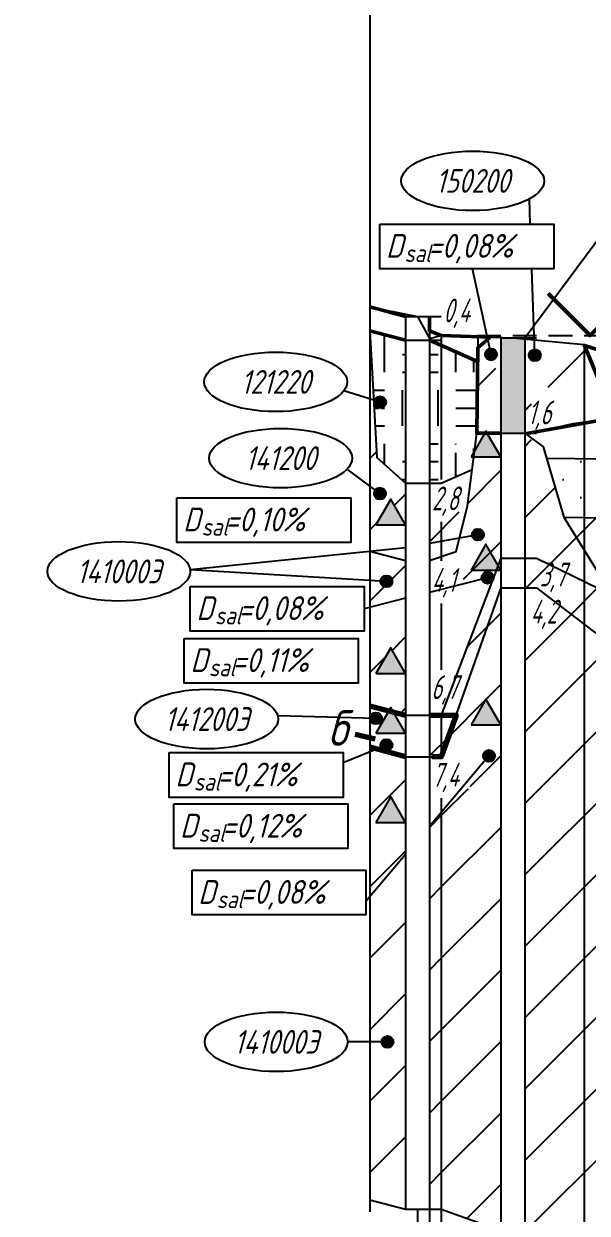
# Model space of a CAD drawing. Extents: x 0 to 1705, y -46 to 631.
# Drawn here: x 239.4 to 286.7, y 373.6 to 473.5 of the extents above; entities that cross this region are included whole.
import ezdxf
from ezdxf import colors
from ezdxf.entities.mleader import LeaderData, LeaderLine
from ezdxf.enums import TextEntityAlignment as Align
from ezdxf.math import Vec2, Vec3

# ---------------------------------------------------------------- set-up
doc = ezdxf.new("R2010")
doc.units = 0
doc.linetypes.add('IZ_HIDDEN', pattern=[3, 2, -1])
doc.linetypes.add('ИИ27003', pattern=[9.5, 6.5, -3])
for name, color, linetype, lineweight in [('ИИ_ГЕОЛОГИЯ_025', 7, 'Continuous', 25), ('ИИ_ГЕОЛОГИЯ_050', 7, 'Continuous', 50), ('ИИ_ГЕОЛОГИЯ_070', 7, 'Continuous', 70), ('ИИ_ГИДРОЛОГИЯ_025', 150, 'Continuous', 25), ('ИИ_ПРОФИЛЬ_025', 7, 'Continuous', 25)]:
    doc.layers.add(name, color=color, linetype=linetype, lineweight=lineweight)
doc.layers.add('Профиль', color=7, linetype='Continuous')
doc.layers.add('ТХ-Л', color=140, linetype='Continuous')
doc.styles.add('VNIPISIMPLEXCUR', font='simplex.shx', dxfattribs={"width": 0.8, "oblique": 15})
doc.linetypes.add('ИИ27001', pattern='A,2.5,[1,3dservice.shx,S=1.85,R=180.00002,X=0,Y=0],2.5,-1', length=6)
doc.linetypes.add('ИИ27002', pattern='A,2,-0.6,[1,3dservice.shx,S=0.6,R=30.000013,X=0.9,Y=0],-0.6,[1,3dservice.shx,S=0.6,R=-30.000013,X=0.3,Y=0],-0.6,[1,3dservice.shx,S=0.6,R=209.999975,X=-0.3,Y=0],-0.6,[1,3dservice.shx,S=0.6,R=150.000007,X=-0.9,Y=0],-0.6,2', length=7)
doc.linetypes.add('ИИ27005', pattern='A,2.5,[1,3dservice.shx,S=1.85,R=180.00002,X=0,Y=0],2.5,-2,[4,3dservice.shx,S=0.5,R=0,X=0,Y=0],-2', length=9)
doc.linetypes.add('ИИ27006', pattern='A,2,-2.1,[4,3dservice.shx,S=0.7,R=0,X=0,Y=0],-2.275,[4,3dservice.shx,S=0.7,R=0,X=0,Y=0],-2.1,2', length=10.475)
pattern_1 = [(45, (-867.278, -32.7905), (-3, 3), [])]
pattern_2 = [(90, (-867.278, -32.7905), (-4.5, 4.5), [3, -6]), (90, (-865.778, -32.7905), (-4.5, 4.5), [3, -6]), (90, (-864.278, -32.7905), (-4.5, 4.5), [3, -6]), (0, (-862.778, -32.7905), (4.5, 4.5), [3, -6]), (0, (-862.778, -31.2905), (4.5, 4.5), [3, -6]), (0, (-862.778, -29.7905), (4.5, 4.5), [3, -6])]
pattern_3 = [(45, (-864.278, -32.7905), (-3, 3), [5, -2])]

# ---------------------------------------------------------------- blocks, each defined once
blk = doc.blocks.new('ИИ25004')
at = {"linetype": 'Continuous', "lineweight": 25}
blk.add_hatch(color=0, dxfattribs=at).paths.add_polyline_path([(-2.5, 0), (0, 0), (-1.25, 2.165)])
at = {"color": 0, "linetype": 'Continuous', "lineweight": 25}
blk.add_lwpolyline([(-2.5, 0), (0, 0), (-1.25, 2.165)], close=True, dxfattribs=at)
blk = doc.blocks.new('ИИ16001')
at = {"linetype": 'Continuous', "lineweight": 25}
h = blk.add_hatch(color=0, dxfattribs=at)
edge = h.paths.add_edge_path()
edge.add_arc((0, 0), 0.5, 0, 360)
at = {"color": 0, "linetype": 'Continuous', "lineweight": 25}
blk.add_circle((0, 0), 0.5, dxfattribs=at)
blk = doc.blocks.new('ИИ25020')
at = {"color": 0, "linetype": 'Continuous', "lineweight": 25}
blk.add_ellipse((0, 0), major_axis=(-6, 0), ratio=0.416667, dxfattribs=at)
at = {"color": 0, "linetype": 'Continuous', "style": 'VNIPISIMPLEXCUR', "oblique": 15, "width": 0.75}
blk.add_attdef('INDEX', text='', height=2, dxfattribs=at).set_placement((0, 0), align=Align.MIDDLE_CENTER)

msp = doc.modelspace()

# ---------------------------------------------------------------- hatches: boundary and pattern name
at = {"layer": 'ИИ_ГЕОЛОГИЯ_025'}
h = msp.add_hatch(dxfattribs=at)
h.set_pattern_fill('ИИ_ТОРФ', color=256, pattern_type=2)
h.set_pattern_definition(pattern_2)
h.paths.add_polyline_path([(271.499, 446.903), (268.499, 447.693), (268.816, 441.871), (268.878, 441.851, -0.856228), (269.854, 441.699, -0.973161), (268.855, 441.672), (268.986, 438.954), (271.499, 438.327)])
h.paths.add_polyline_path([(301.877, 443.753), (301.555, 444.665), (301.337, 445.616), (300.135, 446.618), (298.66, 447.015), (298.437, 447.039), (298.576, 444.492, -0.430383), (299.104, 443.993, -1), (298.104, 443.993, -0.398227), (298.576, 444.492), (298.443, 446.923), (298.407, 446.923), (298.407, 444.643), (295.35, 444.643), (295.35, 446.923), (298.443, 446.923), (298.437, 447.039), (294.999, 447.403), (294.999, 440.403), (295.999, 440.403), (297.229, 440.473), (299.922, 440.765), (301.009, 442.662)])
h.paths.add_polyline_path([(294.474, 443.966), (298.179, 443.647), (299.136, 447.219), (295.431, 447.538)], flags=9)
h = msp.add_hatch(dxfattribs=at)
h.set_pattern_fill('ИИ_ТОРФ', color=256, pattern_type=2)
h.set_pattern_definition(pattern_2)
h.paths.add_polyline_path([(274.499, 446.459), (273.499, 446.903), (273.499, 438.102), (274.499, 438.119)])
h.paths.add_polyline_path([(271.499, 437.915), (269.007, 438.375), (269.078, 437.058), (271.499, 434.903)])
h.paths.add_polyline_path([(277.306, 437.824), (274.959, 437.277), (273.499, 437.546), (273.499, 434.903), (274.499, 434.903), (277.076, 436.04)])
h.paths.add_polyline_path([(277.541, 445.11), (274.499, 446.459), (274.499, 438.119), (276.481, 438.153), (277.371, 438.327), (277.47, 439.097)])
h = msp.add_hatch(dxfattribs=at)
h.set_pattern_fill('ИИ_СУПЕСЬ', color=256, pattern_type=2)
h.set_pattern_definition(pattern_3)
h.paths.add_polyline_path([(279.499, 447.136), (278.594, 447.166), (278.396, 446.996), (278.565, 446.21, -0.477703), (279.17, 445.721, -1), (278.17, 445.721, -0.353452), (278.565, 446.21), (278.396, 446.996), (277.555, 446.274), (277.47, 439.097), (278.152, 439.099), (278.249, 439.268), (278.347, 439.099), (279.499, 439.103)])
h.paths.add_polyline_path([(286.499, 446.549), (286.498, 446.553), (282.304, 446.937), (282.331, 446.154, -0.424482), (282.849, 445.654, -1), (281.849, 445.654, -0.404019), (282.331, 446.154), (282.304, 446.937), (281.499, 447.011), (281.499, 439.103), (281.876, 439.103), (284.531, 439.68), (284.531, 439.705), (281.906, 439.705), (281.906, 441.985), (284.531, 441.985), (284.531, 439.68), (285.583, 439.909), (286.499, 440.039)])
h.paths.add_polyline_path([(280.903, 439.029), (284.322, 438.71), (285.279, 442.281), (281.86, 442.6)], flags=9)
h = msp.add_hatch(color=256, dxfattribs=at)
h.dxf.hatch_style = 1
h.paths.add_polyline_path([(281.499, 447.011), (280.499, 447.103), (279.499, 447.103), (279.499, 439.103), (281.499, 439.103)])
h = msp.add_hatch(dxfattribs=at)
h.set_pattern_fill('ИИ_СУПЕСЬ', color=256, pattern_type=2)
h.set_pattern_definition(pattern_3)
h.paths.add_polyline_path([(283.973, 445.958), (282.644, 446.906), (281.499, 447.011), (281.499, 439.103), (283.389, 438.767), (283.575, 441.053), (282.999, 441.053), (282.999, 443.553), (283.777, 443.553)])
h.paths.add_polyline_path([(280.642, 438.511), (284.062, 438.192), (285.018, 441.764), (281.599, 442.083)], flags=9)
h = msp.add_hatch(dxfattribs=at)
h.set_pattern_fill('ИИ_СУГЛИНОК', color=256, pattern_type=2)
h.set_pattern_definition(pattern_1)
h.paths.add_polyline_path([(271.499, 434.903), (269.078, 437.058), (269.007, 438.375), (268.499, 438.468), (268.499, 434.66), (268.946, 434.329, -0.722992), (269.848, 434.031, -1), (268.848, 434.031, -0.160771), (268.946, 434.329), (268.499, 434.66), (268.499, 429.203), (268.592, 429.178), (271.499, 429.478), (271.499, 431.403), (268.999, 431.403), (270.249, 433.568), (271.499, 431.403)])
h.paths.add_polyline_path([(276.558, 432.484), (273.499, 432.484), (273.499, 429.839), (276.014, 430.293)])
h.paths.add_polyline_path([(272.862, 431.807), (276.566, 431.488), (277.523, 435.06), (273.819, 435.379)], flags=9)
h = msp.add_hatch(dxfattribs=at)
h.set_pattern_fill('ИИ_СУГЛИНОК', color=256, pattern_type=2)
h.set_pattern_definition(pattern_1)
h.paths.add_polyline_path([(278.745, 426.612, -0.59021), (277.899, 426.836), (276.363, 426.45), (276.363, 425.629), (273.726, 425.629), (273.726, 425.787), (273.499, 425.73), (273.499, 415.403), (274.499, 415.403)], flags=17)
h.paths.add_polyline_path([(278.745, 426.612), (279.499, 428.603), (279.499, 438.335), (277.306, 437.824), (276.775, 433.702), (276.775, 432.484), (276.558, 432.484), (275.732, 429.154), (273.499, 428.403), (273.499, 425.73), (273.726, 425.787), (273.726, 427.909), (276.363, 427.909), (276.363, 425.629), (273.726, 425.629), (273.726, 425.787), (273.499, 425.73), (273.499, 415.403), (274.499, 415.403)])
h.paths.add_polyline_path([(277.073, 430.574, -1), (278.073, 430.574, -1)], flags=16)
h.paths.add_polyline_path([(272.83, 424.952), (276.021, 424.633), (276.978, 428.205), (273.787, 428.524)], flags=9)
h.paths.add_polyline_path([(272.999, 415.366), (276.704, 415.047), (277.661, 418.619), (273.956, 418.938)], flags=9)
h = msp.add_hatch(dxfattribs=at)
h.set_pattern_fill('ИИ_СУГЛИНОК', color=256, pattern_type=2)
h.set_pattern_definition(pattern_1)
h.paths.add_polyline_path([(284.784, 432.035), (283.05, 437.967), (282.279, 438.532), (281.499, 438.666), (281.499, 428.603), (282.499, 428.603), (286.499, 426.657), (286.499, 429.27)])
h.paths.add_polyline_path([(286.499, 426.657), (282.499, 428.603), (281.499, 428.603), (281.499, 426.103), (282.499, 426.103), (286.499, 423.032)])
h.paths.add_polyline_path([(290.249, 424.631), (288.82, 425.529), (286.499, 426.657), (286.499, 423.032), (287.238, 422.465), (290.249, 420.342)])
h.paths.add_polyline_path([(292.999, 422.903), (290.499, 424.474), (290.499, 420.166), (292.999, 418.403)])
h.paths.add_polyline_path([(281.908, 425.408), (285.612, 425.089), (286.569, 428.66), (282.864, 428.979)], flags=9)
h.paths.add_polyline_path([(281.129, 422.295), (284.833, 421.976), (285.79, 425.547), (282.085, 425.866)], flags=9)
h = msp.add_hatch(dxfattribs=at)
h.set_pattern_fill('ИИ_ПЕСОК_СРЕДНИЙ', color=256, pattern_type=2)
h.set_pattern_definition([(0, (-867.278, -32.7905), (1.5, 1.5), [0, -3])])
h.paths.add_polyline_path([(286.499, 436.977), (283.329, 437.013), (284.784, 432.035), (286.499, 432.007)])
h.paths.add_polyline_path([(290.249, 436.934), (286.499, 436.977), (286.499, 432.007), (290.249, 431.947)])
h.paths.add_polyline_path([(292.999, 436.903), (290.499, 436.931), (290.499, 431.943), (292.999, 431.903)])
h = msp.add_hatch(dxfattribs=at)
h.set_pattern_fill('ИИ_СУГЛИНОК', color=256, pattern_type=2)
h.set_pattern_definition(pattern_1)
h.paths.add_polyline_path([(286.499, 432.007), (284.784, 432.035), (286.499, 429.27)])
h.paths.add_polyline_path([(290.249, 431.947), (286.499, 432.007), (286.499, 429.27), (288.82, 425.529), (290.249, 424.631)])
h.paths.add_polyline_path([(292.999, 431.903), (290.499, 431.943), (290.499, 427.403), (292.999, 427.403)])
h = msp.add_hatch(dxfattribs=at)
h.set_pattern_fill('ИИ_СУГЛИНОК', color=256, pattern_type=2)
h.set_pattern_definition(pattern_1)
h.paths.add_polyline_path([(271.499, 428.403), (268.592, 429.178), (268.499, 429.168), (268.499, 426.733), (269.395, 426.68, -0.97133), (270.394, 426.651, -1.029516), (269.395, 426.68), (268.499, 426.733), (268.499, 424.474), (271.499, 425.228)])
h = msp.add_hatch(dxfattribs=at)
h.set_pattern_fill('ИИ_СУГЛИНОК', color=256, pattern_type=2)
h.set_pattern_definition(pattern_1)
h.paths.add_polyline_path([(276.921, 411.542), (274.048, 411.542), (274.048, 409.262), (276.2, 409.262), (276.921, 410.115)], flags=16)
h.paths.add_polyline_path([(279.499, 426.103), (279.499, 428.603), (274.499, 415.403), (273.499, 415.403), (273.499, 411.996), (274.606, 412.206)])
h.paths.add_polyline_path([(273.102, 408.585), (276.864, 408.266), (277.821, 411.838), (274.059, 412.157)], flags=9)
h.paths.add_polyline_path([(272.999, 415.366), (276.704, 415.047), (277.661, 418.619), (273.956, 418.938)], flags=9)
h = msp.add_hatch(dxfattribs=at)
h.set_pattern_fill('ИИ_СУГЛИНОК', color=256, pattern_type=2)
h.set_pattern_definition(pattern_1)
h.paths.add_polyline_path([(279.499, 426.103), (274.606, 412.206), (276.922, 412.644), (279.499, 412.894), (279.499, 414.603), (276.999, 414.603), (278.249, 416.768), (279.499, 414.603)])
h.paths.add_polyline_path([(272.999, 415.366), (276.704, 415.047), (277.661, 418.619), (273.956, 418.938)], flags=9)
h = msp.add_hatch(dxfattribs=at)
h.set_pattern_fill('ИИ_СУГЛИНОК', color=256, pattern_type=2)
h.set_pattern_definition(pattern_1)
h.paths.add_polyline_path([(286.499, 423.032), (282.499, 426.103), (281.499, 426.103), (281.499, 413.087), (285.462, 413.47), (286.499, 413.44)])
h.paths.add_polyline_path([(287.238, 422.465), (286.499, 423.032), (286.499, 413.44), (287.592, 413.409), (289.338, 413.146)])
h.paths.add_polyline_path([(290.249, 420.342), (287.238, 422.465), (289.338, 413.146), (290.249, 413.01)])
h.paths.add_polyline_path([(292.999, 418.403), (290.499, 420.166), (290.499, 412.972), (291.608, 412.805), (292.999, 412.597)])
h.paths.add_polyline_path([(292.999, 412.597), (291.608, 412.805), (290.499, 412.972), (290.499, 407.996), (292.999, 396.903)])
h.paths.add_polyline_path([(281.129, 422.295), (284.833, 421.976), (285.79, 425.547), (282.085, 425.866)], flags=9)
h = msp.add_hatch(dxfattribs=at)
h.set_pattern_fill('ИИ_СУГЛИНОК', color=256, pattern_type=2)
h.set_pattern_definition(pattern_1)
h.paths.add_polyline_path([(271.499, 425.228), (268.499, 424.474), (268.499, 416.203), (270.083, 415.78), (270.249, 416.068), (270.476, 415.676), (271.499, 415.403), (271.499, 418.903), (268.999, 418.903), (270.249, 421.068), (271.499, 418.903)])
h = msp.add_hatch(dxfattribs=at)
h.set_pattern_fill('ИИ_СУГЛИНОК', color=256, pattern_type=2)
h.set_pattern_definition(pattern_1)
h.paths.add_polyline_path([(279.499, 412.894), (276.922, 412.644), (274.606, 412.206), (274.499, 411.903), (273.499, 411.903), (273.499, 406.064), (276.2, 409.262), (274.048, 409.262), (274.048, 411.542), (276.921, 411.542), (276.921, 410.115), (278.178, 411.603, -0.220851), (278.001, 411.985, -1), (279.001, 411.985, -0.638202), (278.178, 411.603), (276.921, 410.115), (276.921, 409.262), (276.2, 409.262), (274.499, 407.248), (274.499, 373.903), (279.499, 372.103)])
h.paths.add_polyline_path([(286.499, 413.44), (285.462, 413.47), (281.499, 413.087), (281.499, 372.103), (282.499, 372.103), (286.499, 373.169)])
h.paths.add_polyline_path([(290.249, 409.105), (289.338, 413.146), (287.592, 413.409), (286.499, 413.44), (286.499, 373.169), (290.249, 374.169)])
h.paths.add_polyline_path([(292.999, 392.903), (290.499, 393.849), (290.499, 374.236), (292.999, 374.903)])
h.paths.add_polyline_path([(273.102, 408.585), (276.864, 408.266), (277.821, 411.838), (274.059, 412.157)], flags=9)
h = msp.add_hatch(dxfattribs=at)
h.set_pattern_fill('ИИ_СУГЛИНОК', color=256, pattern_type=2)
h.set_pattern_definition(pattern_1)
h.paths.add_polyline_path([(271.499, 411.617), (268.499, 411.048), (268.499, 400.144), (271.499, 403.696), (271.499, 406.403), (268.999, 406.403), (270.249, 408.568), (271.499, 406.403)])
h = msp.add_hatch(dxfattribs=at)
h.set_pattern_fill('ИИ_СУГЛИНОК', color=256, pattern_type=2)
h.set_pattern_definition(pattern_1)
h.paths.add_polyline_path([(274.499, 407.248), (273.499, 406.064), (273.499, 373.903), (274.499, 373.903)])
h = msp.add_hatch(dxfattribs=at)
h.set_pattern_fill('ИИ_СУГЛИНОК', color=256, pattern_type=2)
h.set_pattern_definition(pattern_1)
h.paths.add_polyline_path([(271.499, 403.696), (268.499, 400.144), (268.499, 387.963), (269.472, 387.963, -1), (270.472, 387.963, -1), (269.472, 387.963), (268.499, 387.963), (268.499, 374.703), (271.499, 373.903)])

# ---------------------------------------------------------------- linework, layer by layer
at = {"layer": 'ИИ_ГЕОЛОГИЯ_025', "flags": 128}
for points in [[(281.499, 447.103), (290.966, 459.849), (300.254, 459.849)], [(281.964, 456.668), (281.89, 458.778)], [(278.67, 445.721), (277.123, 452.913)], [(282.349, 445.654), (282.095, 452.913)], [(271.499, 448.903), (274.499, 448.903)], [(268.499, 447.693), (269.078, 437.058), (271.499, 434.903)], [(271.499, 446.903), (274.499, 446.903)], [(277.566, 447.201), (277.47, 439.097)], [(279.499, 447.103), (282.499, 447.103)], [(286.498, 446.553), (289.008, 440.841), (292.999, 440.403)], [(269.354, 441.699), (266.32, 442.668)], [(281.499, 439.021), (285.583, 439.909), (288.722, 440.355), (291.105, 440.613)], [(273.499, 428.403), (275.732, 429.154), (276.683, 432.984), (277.47, 439.097), (279.499, 439.103)], [(279.499, 439.103), (282.499, 439.103)], [(281.499, 439.103), (283.05, 437.967), (284.784, 432.035), (288.82, 425.529), (292.999, 422.903)], [(283.329, 437.013), (292.999, 436.903)], [(269.348, 434.031), (266.581, 436.081)], [(274.499, 434.903), (277.076, 436.04)], [(271.499, 434.903), (274.499, 434.903)], [(284.784, 432.035), (292.999, 431.903)], [(277.573, 430.574), (273.499, 429.839)], [(271.499, 429.478), (253.413, 427.611)], [(268.499, 429.203), (271.499, 428.403)], [(279.499, 428.603), (282.499, 428.603)], [(269.894, 426.651), (253.413, 427.611)], [(278.384, 426.957), (273.499, 425.73)], [(279.499, 426.103), (282.499, 426.103)], [(271.499, 425.228), (268.017, 424.353)], [(269.003, 415.143), (260.766, 415.354)], [(271.499, 415.403), (274.499, 415.403)], [(269.887, 412.895), (266.253, 411.42)], [(271.499, 411.903), (274.499, 411.903)], [(278.501, 411.985), (273.499, 406.064)], [(271.499, 403.696), (268.169, 399.752)], [(269.972, 387.963), (266.636, 387.963)], [(271.499, 373.903), (274.499, 373.903)]]:
    msp.add_lwpolyline(points, dxfattribs=at)
for points in [[(269.332, 456.668), (283.935, 456.668), (283.935, 452.913), (269.332, 452.913)], [(252.299, 433.679), (266.902, 433.679), (266.902, 429.924), (252.299, 429.924)], [(253.414, 426.231), (268.017, 426.231), (268.017, 422.476), (253.414, 422.476)], [(252.911, 421.866), (267.515, 421.866), (267.515, 418.111), (252.911, 418.111)], [(251.65, 412.263), (266.253, 412.263), (266.253, 408.508), (251.65, 408.508)], [(252.036, 407.952), (266.64, 407.952), (266.64, 404.197), (252.036, 404.197)], [(253.565, 402.386), (268.169, 402.386), (268.169, 398.631), (253.565, 398.631)]]:
    msp.add_lwpolyline(points, close=True, dxfattribs=at)
at = {"layer": 'ИИ_ГЕОЛОГИЯ_025', "linetype": 'Continuous', "flags": 128}
for points in [[(271.499, 448.903), (271.499, 373.903)], [(273.499, 448.903), (273.499, 373.903)], [(279.499, 447.103), (279.499, 372.103)], [(281.499, 447.103), (281.499, 372.103)]]:
    msp.add_lwpolyline(points, dxfattribs=at)
at = {"layer": 'ИИ_ГЕОЛОГИЯ_025', "linetype": 'ИИ27002', "flags": 128}
for points in [[(279.499, 428.603), (274.499, 415.403)], [(282.499, 428.603), (288.82, 425.529)], [(279.499, 426.103), (274.499, 411.903)], [(282.499, 426.103), (287.238, 422.465), (292.999, 418.403)], [(268.499, 416.203), (271.499, 415.403)], [(268.499, 412.713), (271.499, 411.903)]]:
    msp.add_lwpolyline(points, dxfattribs=at)
at = {"layer": 'ИИ_ГЕОЛОГИЯ_025', "linetype": 'ИИ27003', "flags": 128}
for points in [[(268.499, 374.703), (271.499, 373.903)], [(274.499, 373.903), (279.499, 372.103)]]:
    msp.add_lwpolyline(points, dxfattribs=at)
at = {"layer": 'ИИ_ГЕОЛОГИЯ_050', "linetype": 'ИИ27001', "flags": 128}
for points in [[(281.51, 439.036), (289.019, 440.395), (286.517, 446.475), (290.213, 445.281), (290.499, 447.603), (293.999, 449.903), (301.999, 448.003), (302.749, 445.603), (309.249, 445.553), (315.749, 445.503), (318.499, 446.053), (320.589, 446.503), (327.999, 449.103), (339.999, 453.703), (347.999, 455.553), (358.999, 458.053), (368.499, 459.803), (378.499, 461.603), (398.499, 464.603), (418.499, 466.753), (435.699, 469.003), (445.999, 469.853)], [(268.499, 449.703), (271.499, 448.903)], [(273.499, 448.903), (273.499, 447.703), (274.499, 447.303), (278.594, 447.166), (277.555, 446.274), (277.47, 439.097), (279.499, 439.103)]]:
    msp.add_lwpolyline(points, dxfattribs=at)
at = {"layer": 'ИИ_ГЕОЛОГИЯ_050', "linetype": 'ИИ27005', "flags": 128}
for points in [[(268.499, 447.693), (271.499, 446.903)], [(273.499, 446.903), (277.541, 445.11)]]:
    msp.add_lwpolyline(points, dxfattribs=at)
at = {"layer": 'ИИ_ГЕОЛОГИЯ_070', "linetype": 'ИИ27006', "flags": 128}
for points in [[(268.499, 416.203), (271.499, 415.403)], [(273.499, 415.403), (275.758, 415.403), (274.499, 411.903), (273.697, 411.903)], [(271.499, 411.903), (268.499, 412.713)]]:
    msp.add_lwpolyline(points, dxfattribs=at)
at = {"layer": 'ИИ_ГЕОЛОГИЯ_070', "flags": 128}
msp.add_lwpolyline([(268.951, 413.408), (267.255, 413.794)], dxfattribs=at)
at = {"layer": 'ИИ_ГИДРОЛОГИЯ_025', "lineweight": 50, "flags": 128}
msp.add_lwpolyline([(283.464, 450.834), (286.995, 447.303), (290.541, 450.841)], dxfattribs=at)
at = {"layer": 'ИИ_ГИДРОЛОГИЯ_025', "linetype": 'IZ_HIDDEN', "flags": 128}
msp.add_lwpolyline([(274.499, 447.303), (290.462, 447.303)], dxfattribs=at)
at = {"layer": 'ИИ_ПРОФИЛЬ_025', "flags": 128}
for points in [[(118.499, 453.303), (118.499, 538.331), (268.499, 538.331), (268.499, 449.703)], [(268.499, 449.703), (272.499, 448.903), (273.499, 447.053), (274.499, 447.303), (280.499, 447.103), (286.499, 446.553), (290.249, 445.303), (290.499, 447.603), (293.999, 449.903), (301.999, 448.003), (302.749, 445.603), (309.249, 445.553), (315.749, 445.503), (318.499, 446.053), (320.589, 446.503), (327.999, 449.103), (339.999, 453.703), (347.999, 455.553), (358.999, 458.053), (368.499, 459.803), (378.499, 461.603)], [(268.499, 449.703), (268.499, 373.671)], [(274.499, 447.303), (274.499, 435.219)], [(286.499, 446.553), (286.499, 328.453)], [(274.499, 431.648), (274.499, 428.364)], [(274.499, 424.793), (274.499, 419.217)], [(274.499, 415.207), (274.499, 411.997)], [(274.499, 408.426), (274.499, 372.745)], [(272.499, 373.903), (272.499, 328.453)], [(273.499, 373.903), (273.499, 372.745)]]:
    msp.add_lwpolyline(points, dxfattribs=at)
at = {"layer": 'Профиль'}
msp.add_lwpolyline([(268.499, 449.703), (272.499, 448.903), (273.499, 447.053), (274.499, 447.303), (280.499, 447.103), (286.499, 446.553), (290.249, 445.303), (290.499, 447.603), (293.999, 449.903), (301.999, 448.003), (302.749, 445.603), (309.249, 445.553), (315.749, 445.503), (318.499, 446.053), (320.589, 446.503), (327.999, 449.103), (339.999, 453.703), (347.999, 455.553), (358.999, 458.053), (368.499, 459.803), (378.499, 461.603)], dxfattribs=at)

# ---------------------------------------------------------------- block references
at = {"layer": 'ИИ_ГЕОЛОГИЯ_025'}
for p, values in [((277.131, 460.3), {'INDEX': '150200'}), ((260.592, 443.411), {'INDEX': '121220'}), ((261.004, 437.003), {'INDEX': '141200'}), ((247.419, 427.492), {'INDEX': '141000Э'}), ((254.801, 415.082), {'INDEX': '141200Э'}), ((260.636, 387.963), {'INDEX': '141000Э'})]:
    msp.add_blockref('ИИ25020', p, dxfattribs=at).add_auto_attribs(values)
for name, p in [('ИИ16001', (278.67, 445.721)), ('ИИ16001', (282.349, 445.654)), ('ИИ16001', (269.354, 441.699)), ('ИИ25004', (279.499, 437.103)), ('ИИ16001', (269.348, 434.031)), ('ИИ25004', (271.499, 431.403)), ('ИИ16001', (277.573, 430.574)), ('ИИ25004', (279.499, 427.603)), ('ИИ16001', (269.894, 426.651)), ('ИИ16001', (278.384, 426.957)), ('ИИ25004', (271.499, 418.903)), ('ИИ25004', (279.499, 414.603)), ('ИИ25004', (271.499, 413.903)), ('ИИ16001', (269.003, 415.143)), ('ИИ16001', (269.887, 412.895)), ('ИИ16001', (278.501, 411.985)), ('ИИ25004', (271.499, 406.403)), ('ИИ16001', (269.972, 387.963))]:
    msp.add_blockref(name, p, dxfattribs=at)

# ---------------------------------------------------------------- texts
at = {"layer": 'ИИ_ГЕОЛОГИЯ_025', "style": 'VNIPISIMPLEXCUR', "oblique": 15, "width": 0.8}
for s, height, p in [('D  =0,08%', 2, (269.85, 453.841)), ('sal', 1.5, (271.399, 453.481)), ('D  =0,10%', 2, (252.817, 430.852)), ('sal', 1.5, (254.366, 430.491)), ('D  =0,08%', 2, (253.932, 423.403)), ('sal', 1.5, (255.481, 423.043)), ('D  =0,11%', 2, (253.429, 419.038)), ('sal', 1.5, (254.978, 418.678)), ('D  =0,21%', 2, (252.168, 409.435)), ('sal', 1.5, (253.717, 409.075)), ('D  =0,12%', 2, (252.554, 405.124)), ('sal', 1.5, (254.103, 404.764)), ('D  =0,08%', 2, (254.083, 399.558)), ('sal', 1.5, (255.632, 399.198))]:
    msp.add_text(s, height=height, dxfattribs=at).set_placement(p)
at = {"layer": 'ИИ_ГЕОЛОГИЯ_025', "style": 'VNIPISIMPLEXCUR', "oblique": 15, "width": 0.6}
for s, p in [('0,4', (274.668, 449.415)), ('1,6', (281.76, 440.845)), ('2,8', (273.719, 433.624)), ('4,1', (273.687, 426.769)), ('3,7', (282.764, 427.225)), ('4,2', (281.985, 424.112)), ('6,7', (273.647, 417.766)), ('7,4', (273.724, 410.402))]:
    msp.add_text(s, height=2, dxfattribs=at).set_placement(p, align=Align.MIDDLE_LEFT)
at = {"layer": 'ИИ_ГЕОЛОГИЯ_070', "lineweight": 70, "style": 'VNIPISIMPLEXCUR', "oblique": 15, "width": 0.8}
msp.add_text('б', height=3, dxfattribs=at).set_placement((264.961, 412.837))

# ---------------------------------------------------------------- leaders
at = {"layer": 'ТХ-Л', "ltscale": 100}
ml = msp.add_multileader_mtext('Standard', dxfattribs=at)
ml.set_content('1\\P', color=256, style='VNIPISIMPLEXCUR')
ml.set_leader_properties()
ml.build(insert=Vec2(0, 0))
ml.multileader.update_dxf_attribs({"leader_type": 0, "has_dogleg": 0, "text_left_attachment_type": 0, "text_right_attachment_type": 0, "dogleg_length": 0.36})
ctx = ml.context
ctx.base_point, ctx.char_height, ctx.plane_origin = Vec3(1569.459, 589.914), 3.5, Vec3(4.435, 1.477)
ctx.left_attachment, ctx.right_attachment = 0, 0
notes = []
notes.append((ctx, [(0, (0, 0, 0), (0, 0), (1, 0), 1, [])]))
ctx.mtext.insert, ctx.mtext.flow_direction = Vec3(1571.459, 589.914), 5
for ctx, leaders in notes:
    for number, flags, end, landing, length, lines in leaders:
        leader = LeaderData()
        leader.index, (leader.has_last_leader_line, leader.has_dogleg_vector, leader.attachment_direction) = number, flags
        leader.last_leader_point, leader.dogleg_vector, leader.dogleg_length = Vec3(end), Vec3(landing), length
        for number, points, colour, breaks in lines:
            line = LeaderLine()
            line.index, line.vertices, line.color, line.breaks = number, Vec3.list(points), colors.encode_raw_color(colour), breaks
            leader.lines.append(line)
        ctx.leaders.append(leader)

doc.saveas('drawing.dxf')
